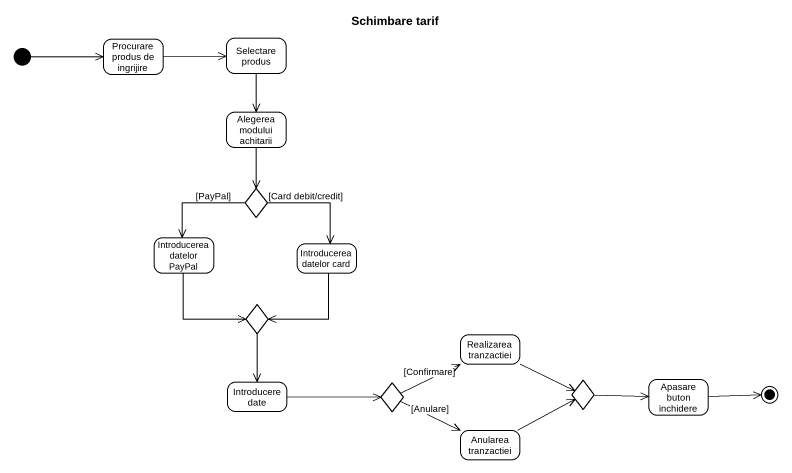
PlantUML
@startuml
title Schimbare tarif
hide empty description
state "Procurare produs de ingrijire" as Procurare_produs_de
state "Selectare produs" as Selectare_produs
state "Alegerea modului achitarii" as Alegerea_modului_achitarii
state choice1 <<choice>>
state "Introducerea datelor PayPal" as Introducerea_datelor_PayPal
state "Introducerea datelor card" as Introducerea_datelor_card
state choice2 <<choice>>
state "Realizarea tranzactiei" as Realizarea_tranzactiei
state "Introducere date" as Introducere_date
state choice3 <<choice>>
state choice4 <<choice>>
state "Apasare buton inchidere" as Apasare_buton_inchidere
state "Anularea tranzactiei" as Anularea_tranzactiei
[*] -right-> Procurare_produs_de
Procurare_produs_de -right-> Selectare_produs
Selectare_produs --> Alegerea_modului_achitarii
Alegerea_modului_achitarii --> choice1
choice1 --> Introducerea_datelor_PayPal : [PayPal]
choice1 --> Introducerea_datelor_card : [Card debit/credit]
Introducerea_datelor_PayPal --> choice2
Introducerea_datelor_card --> choice2
choice2 --> Introducere_date
Realizarea_tranzactiei -right-> choice4
Introducere_date -right-> choice3
choice3 -right-> Realizarea_tranzactiei : [Confirmare]
choice3 -right-> Anularea_tranzactiei : [Anulare]
choice4 -right-> Apasare_buton_inchidere
Anularea_tranzactiei -right-> choice4
Apasare_buton_inchidere -right-> [*]
@enduml
